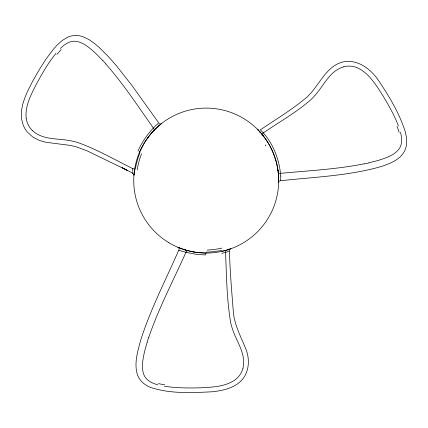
<?xml version="1.0" encoding="UTF-8"?>
<svg xmlns="http://www.w3.org/2000/svg" width="428" height="428" viewBox="0 0 428 428"><rect width="100%" height="100%" fill="white"/><g stroke="black" fill="none" stroke-linecap="round" stroke-linejoin="round"><path stroke-width="0.64" d="M278.66 182.745L278.623 177.411A4.376 0.3 87 0 0 278.569 176.422L278.468 174.875M280.549 180.439L280.549 180.755L283.373 180.434C316.313 176.919 349.869 175.662 381.846 166.337C390.288 163.48 399.629 159.81 404.246 151.662C407.74 145.429 406.868 137.944 405.123 131.321C399.394 113.506 389.71 97.242 379.369 81.759C369.043 65.329 348.852 53.409 331.502 67.859C321.91 75.986 316.613 87.81 307.636 96.514C293.003 109.129 276.306 119.048 260.347 129.861C272.738 141.791 279.356 159.05 280.773 176.026M133.943 175.164L133.959 174.966M133.948 175.095L134.627 169.274A2.103 0.369 9 0 0 132.75 168.6C114.458 159.617 96.712 149.19 77.447 142.412A63.392 63.344 47.5 0 0 71.497 140.951C58.331 138.057 42.773 140.491 32.266 130.406M133.98 174.667L134.039 174.036M134.553 169.756L134.601 169.456M132.75 168.6L132.61 171.478M242.954 368.23C246.421 354.09 236.556 341.822 232.458 328.988A63.392 63.344 -72.5 0 1 230.772 323.092C226.733 299.835 226.556 276.039 225.551 252.488A2.103 0.455 74.6 0 1 225.46 250.455L228.6 249.513M280.565 180.744L280.8 176.801A2.584 0.337 88.5 0 0 280.779 176.01M147.237 342.1L145.119 349.457A112.339 101.345 -66.8 0 0 144.043 353.913C142.642 360.89 141.16 368.594 144.161 375.377A14.889 13.803 -61 0 0 145.236 377.266C148.147 381.492 153.128 383.547 157.905 384.842M148.65 337.724C158.649 308.214 173.286 280.608 185.987 252.231A2.103 1.391 -75.3 0 1 187.828 250.685M139.426 152.438L144.915 141.93L151.646 132.905M137.96 151.073C142.711 140.384 149.923 130.551 158.751 122.911L132.022 85.595L116.577 65.933L108.268 56.496L99.275 47.513L94.347 43.319L88.885 39.515L82.577 36.546L79.052 35.685L75.371 35.454L71.326 35.941L67.881 37.065L62.06 40.58L57.315 44.87L53.147 49.536L45.753 59.471L39.119 69.908L32.945 80.667L27.269 91.956L24.787 97.921L22.754 104.213L21.421 110.97L21.4 118.214L23.294 125.474L25.017 128.849L27.21 131.931L32.71 136.955L39.167 140.357L45.844 142.278L70.379 145.402L75.911 146.697L86.879 150.731L127.485 170.435L122.071 167.637L132.819 173.244L132.766 172.661M147.548 138.057L148.27 137.072M55.998 53.323C48.439 62.681 42.383 73.135 36.631 83.669C31.196 94.363 24.888 105.871 26.183 118.278M151.02 133.6L158.799 125.768M60.402 48.444C63.911 44.961 68.186 41.66 73.295 41.27A14.889 13.803 59 0 1 75.472 41.265C82.845 42.083 88.778 47.192 94.117 51.911A112.339 101.345 53.2 0 1 97.445 55.068L102.752 60.578M158.777 125.779L159.494 125.179M159.114 125.49L160.591 124.27M221.763 253.376L226.439 252.231L229.472 250.771C229.927 270.812 231.682 290.794 233.249 310.771C234.105 325.077 241.424 337.483 246.448 350.532C250.043 360.825 248.823 373.473 240.67 381.295C233.014 388.474 222.266 390.7 212.149 391.781C191.562 392.792 170.093 393.958 150.26 387.34C144.643 385.018 139.721 380.845 137.527 375.072C133.707 363.265 137.869 350.826 140.94 339.367C150.881 308.513 165.845 279.645 178.829 250.027L181.905 251.252L186.94 252.488M160.468 124.366L160.751 124.136M160.81 124.093L161.747 123.35L161.447 123.585M279.222 181.311L279.842 180.867M229.151 250.931L229.419 250.797M228.905 249.417L230.863 248.738M230.836 248.743L230.537 248.855M229.991 249.048L229.579 249.187M229.194 249.315L228.643 249.497M343.566 66.859C329.587 70.925 323.9 85.6 314.831 95.567A63.392 63.344 -12.6 0 1 310.567 99.975C296.101 112.58 279.216 122.023 263.402 132.803A2.103 0.369 -40.2 0 1 261.604 133.836L260.154 132.172M225.46 250.455L221.865 251.348M368.797 162.817L376.223 160.971A112.339 101.34 -6.8 0 0 380.626 159.676C387.367 157.397 394.782 154.829 399.153 148.837A14.889 13.803 -1 0 0 400.255 146.965C402.459 142.331 401.748 136.992 400.48 132.204M364.303 163.78C336.692 169.328 308.492 170.676 280.517 173.345A2.103 1.359 -6.6 0 1 278.211 172.243C276.606 158.183 270.753 144.643 261.604 133.836M178.834 250.011L179.134 250.096M164.331 386.216C176.213 388.089 188.293 388.1 200.288 387.822C212.272 387.174 225.39 386.885 235.491 379.561A21.561 21.561 0 0 0 243.002 368.24M192.825 251.803L193.809 251.985M187.132 252.541L196.029 254.291L205.354 254.97A2.103 0.867 90 0 1 206.216 253.055L196.286 252.37L187.491 250.599M186.357 250.284L178.968 247.737M185.982 250.177L185.292 249.973M159.339 123.462L160.158 123.767M179.155 247.817L178.583 247.582M178.706 247.635L178.251 247.443M177.791 247.25L178.267 247.454M258.079 129.952L257.849 129.716L258.17 130.042M258.111 129.984L259.908 131.894M258.223 130.096L258.48 130.363M259.791 131.765L260.058 132.065M260.031 132.033L260.374 132.412M105.834 63.991C123.467 83.995 138.067 106.385 153.433 128.111A2.103 1.338 43.8 0 1 153.909 130.412M263.252 135.858L262.99 135.526A2.103 0.364 -38.5 0 1 263.225 135.039M398.457 125.95C394.135 114.725 388.105 104.255 381.862 94.01C375.313 83.952 368.503 72.739 357.113 67.656A21.561 21.561 0 0 0 343.556 66.805M178.92 248.406L179.059 249.246M277.911 169.996L278.04 170.911M278.419 174.287L278.446 174.581M278.478 174.972L278.403 174.084A7.645 0.482 86.9 0 0 278.211 171.976M164.743 384.799A67.298 57.673 -20.2 0 1 158.419 383.584M147.12 342.068A198.421 176.095 -67.4 0 1 148.537 337.692M180.375 248.379A2.103 1.396 -68.8 0 1 180.696 248.919M221.902 248.106A62.996 42.549 -25.1 0 1 207.2 250.032M221.816 250.316A66.682 45.807 -24.6 0 1 206.285 252.119M397.024 126.303A67.303 57.673 39.8 0 1 399.131 132.391M368.824 162.929A198.415 176.085 -7.4 0 1 364.33 163.897M278.687 181.943A6.345 0.364 87.1 0 1 278.649 181.643M261.968 134.927A8.416 0.631 50 0 1 262.182 135.189M265.285 144.915A64.89 47.128 43.6 0 1 265.943 146.012M32.228 130.444A21.561 21.561 0 0 1 26.183 118.278M57.02 54.388A67.303 57.673 -80.2 0 1 61.236 49.52M102.838 60.498A198.415 176.09 52.6 0 1 105.925 63.906M132.808 173.121A3.269 0.38 89.3 0 1 132.594 173.297M137.185 169.937A64.13 48.739 88.2 0 1 141.513 153.887M135.302 169.279A67.619 51.932 88.8 0 1 140.036 152.529M159.334 125.195A2.103 1.343 50.1 0 1 158.713 125.201M168.857 242.687A72.476 72.476 0 0 0 278.682 181.884A72.476 72.476 0 0 0 171.114 117.17A72.476 72.476 0 0 0 168.857 242.687"/></g></svg>
